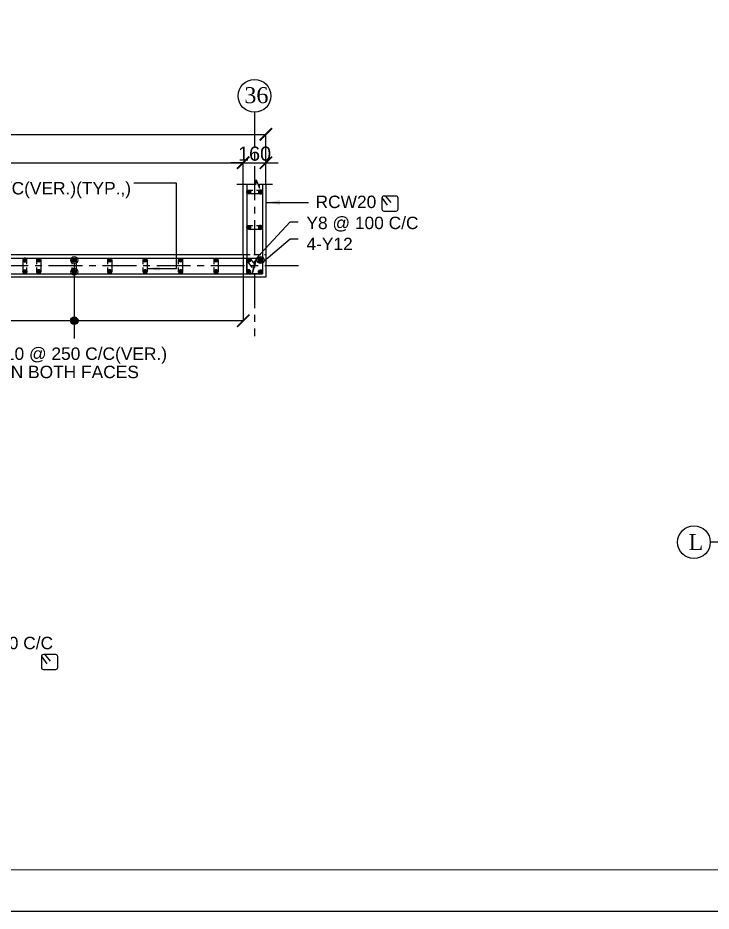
# Model space of a CAD drawing. Header units: inches. Extents: x 200139 to 352388, y -289304 to -188971.
# Drawn here: x 234491 to 254036, y -289304 to -264117 of the extents above; entities that cross this region are included whole.
import ezdxf

# ---------------------------------------------------------------- set-up
doc = ezdxf.new("R2010")
doc.units = ezdxf.units.IN
doc.header["$MEASUREMENT"] = 0
doc.linetypes.add('CENTER', pattern=[50.8, 31.75, -6.35, 6.35, -6.35])
doc.linetypes.add('Hidden', pattern=[3, 2, -1])
for name, color, linetype in [('1', 8, 'Continuous'), ('5', 2, 'Continuous'), ('ARROW', 5, 'Continuous'), ('DIM', 251, 'Continuous'), ('GIRD CIR', 1, 'Continuous'), ('GIRD TEXT', 4, 'Continuous'), ('GRID', 8, 'CENTER'), ('LINKS', 3, 'Continuous'), ('SHEAR WALL', 6, 'Continuous'), ('STRRIUPS', 6, 'Continuous'), ('Ttxt', 3, 'Continuous')]:
    doc.layers.add(name, color=color, linetype=linetype)
doc.layers.add('JKEC COLHAT', color=2, linetype='Continuous', lineweight=20)
doc.layers.add('Tex', color=3, linetype='Continuous', lineweight=13)
doc.styles.add('Arial', font='arial.ttf', dxfattribs={"height": 400})
doc.styles.add('T200', font='sanss___.ttf', dxfattribs={"height": 250})
doc.styles.add('T400', font='romantic.ttf')
doc.dimstyles.new('SCALE-25', dxfattribs={"dimtxt": 400, "dimasz": 350, "dimexe": 0, "dimexo": 0, "dimgap": 50, "dimtad": 1, "dimdec": 0, "dimlfac": 0.25, "dimzin": 0, "dimdsep": 46, "dimtxsty": 'Arial', "dimblk": 'ARCHTICK', "dimcen": 0, "dimclrd": 5, "dimclre": 8, "dimclrt": 1, "dimadec": 0, "dimazin": 0, "dimtfac": 1, "dimtdec": 0, "dimtix": 1, "dimtmove": 2, "dimatfit": 3, "dimfxl": 0, "dimtolj": 1, "dimtzin": 0, "dimlwd": -1, "dimarcsym": 0})
doc.dimstyles.new('T200', dxfattribs={"dimtxt": 300, "dimasz": 150, "dimexe": 0, "dimexo": 0, "dimgap": 5, "dimtad": 1, "dimdec": 0, "dimrnd": 5, "dimzin": 0, "dimdsep": 46, "dimtxsty": 'T200', "dimblk": 'ARCHTICK', "dimcen": 300, "dimclrd": 5, "dimclre": 252, "dimclrt": 1, "dimadec": 0, "dimazin": 0, "dimtfac": 50, "dimtdec": 0, "dimtofl": 0, "dimtmove": 2, "dimatfit": 3, "dimfxl": 1, "dimtolj": 1, "dimtzin": 0, "dimarcsym": 2})

# ---------------------------------------------------------------- blocks, each defined once
blk = doc.blocks.new('R1')
at = {"layer": '5'}
h = blk.add_hatch(color=256, dxfattribs=at)
edge = h.paths.add_edge_path()
edge.add_arc((0, 0), 69.6, 0, 360)
at = {"layer": '5', "color": 6}
blk.add_circle((0, 0), 69.6, dxfattribs=at)
blk = doc.blocks.new('_ARCHTICK')
at = {"color": 0, "linetype": 'ByBlock', "const_width": 0.15}
blk.add_lwpolyline([(-0.5, -0.5), (0.5, 0.5)], dxfattribs=at)
blk = doc.blocks.new('A$C5C0C2414')
at = {"layer": 'STRRIUPS', "ltscale": 0.2}
for p, q in [((0, 0), (158, -194)), ((-81, -72), (61, -268))]:
    blk.add_line(p, q, dxfattribs=at)
blk.add_lwpolyline([(304, -440), (-26, -440, -0.414214), (-81, -385), (-81, -55, -0.414214), (-26, 0), (304, 0, -0.414214), (359, -55), (359, -385, -0.414214)], format="xyb", close=True, dxfattribs=at)
blk = doc.blocks.new('*D128')
at = {"layer": 'Defpoints', "color": 0}
for p in [(240844, -268202), (205172, -268506), (240844, -268810)]:
    blk.add_point(p, dxfattribs=at)
at = {"layer": 'DIM', "color": 8, "lineweight": -2}
for p, q in [((205172, -268506), (205172, -268202)), ((240844, -268810), (240844, -268202))]:
    blk.add_line(p, q, dxfattribs=at)
at = {"layer": 'DIM', "color": 5}
blk.add_line((205172, -268202), (240844, -268202), dxfattribs=at)
at = {"layer": 'DIM', "color": 5, "xscale": 350, "yscale": 350, "zscale": 350, "rotation": 180}
blk.add_blockref('_ARCHTICK', (205172, -268202), dxfattribs=at)
at = {"layer": 'DIM', "color": 5, "xscale": 350, "yscale": 350, "zscale": 350}
blk.add_blockref('_ARCHTICK', (240844, -268202), dxfattribs=at)
at = {"layer": 'DIM', "color": 1, "insert": (223008, -267948), "char_height": 400, "attachment_point": 5, "style": 'Arial'}
blk.add_mtext('\\A1;8918', dxfattribs=at)
blk = doc.blocks.new('ARCHTICK')
at = {"color": 0, "const_width": 0.15}
blk.add_lwpolyline([(-0.5, -0.5), (0.5, 0.5)], dxfattribs=at)
blk = doc.blocks.new('*D129')
at = {"layer": 'Defpoints', "color": 0}
for p in [(241484, -268202), (240844, -268810, 0), (241484, -268810, 0)]:
    blk.add_point(p, dxfattribs=at)
at = {"layer": 'DIM', "color": 5}
for p, q in [((240844, -268202), (240494, -268202)), ((240844, -268202), (241484, -268202)), ((241484, -268202), (241834, -268202))]:
    blk.add_line(p, q, dxfattribs=at)
at = {"layer": 'DIM', "color": 8, "lineweight": -2}
for p, q in [((240844, -268810), (240844, -268202)), ((241484, -268810), (241484, -268202))]:
    blk.add_line(p, q, dxfattribs=at)
at = {"layer": 'DIM', "color": 5, "xscale": 350, "yscale": 350, "zscale": 350}
blk.add_blockref('_ARCHTICK', (240844, -268202), dxfattribs=at)
at = {"layer": 'DIM', "color": 5, "xscale": 350, "yscale": 350, "zscale": 350, "rotation": 180}
blk.add_blockref('_ARCHTICK', (241484, -268202), dxfattribs=at)
at = {"layer": 'DIM', "color": 1, "insert": (241164, -267948), "char_height": 400, "attachment_point": 5, "style": 'Arial'}
blk.add_mtext('\\A1;160', dxfattribs=at)
blk = doc.blocks.new('*D130')
at = {"layer": 'Defpoints', "color": 0}
for p in [(241484, -267402), (204532, -268607), (241484, -268810)]:
    blk.add_point(p, dxfattribs=at)
at = {"layer": 'DIM', "color": 8, "lineweight": -2}
for p, q in [((204532, -268607), (204532, -267402)), ((241484, -268810), (241484, -267402))]:
    blk.add_line(p, q, dxfattribs=at)
at = {"layer": 'DIM', "color": 5}
blk.add_line((204532, -267402), (241484, -267402), dxfattribs=at)
at = {"layer": 'DIM', "color": 5, "xscale": 350, "yscale": 350, "zscale": 350, "rotation": 180}
blk.add_blockref('_ARCHTICK', (204532, -267402), dxfattribs=at)
at = {"layer": 'DIM', "color": 5, "xscale": 350, "yscale": 350, "zscale": 350}
blk.add_blockref('_ARCHTICK', (241484, -267402), dxfattribs=at)
at = {"layer": 'DIM', "color": 1, "insert": (223008, -267148), "char_height": 400, "attachment_point": 5, "style": 'Arial'}
blk.add_mtext('\\A1;9238', dxfattribs=at)
blk = doc.blocks.new('*D132')
at = {"layer": 'Defpoints', "color": 0}
for p in [(240844, -270791, -117), (224811, -271431, -117), (224811, -272658)]:
    blk.add_point(p, dxfattribs=at)
at = {"layer": 'DIM', "color": 8, "lineweight": -2}
for p, q in [((240844, -270791), (240844, -272658)), ((224811, -271431), (224811, -272658))]:
    blk.add_line(p, q, dxfattribs=at)
at = {"layer": 'DIM', "color": 5}
blk.add_line((240844, -272658), (224811, -272658), dxfattribs=at)
at = {"layer": 'DIM', "color": 5, "xscale": 350, "yscale": 350, "zscale": 350, "rotation": 180}
blk.add_blockref('_ARCHTICK', (224811, -272658), dxfattribs=at)
at = {"layer": 'DIM', "color": 5, "xscale": 350, "yscale": 350, "zscale": 350}
blk.add_blockref('_ARCHTICK', (240844, -272658), dxfattribs=at)

msp = doc.modelspace()

# ---------------------------------------------------------------- hatches: boundary and pattern name
at = {"layer": 'ARROW'}
h = msp.add_hatch(color=256, dxfattribs=at)
edge = h.paths.add_edge_path()
edge.add_arc((236079.8, -272658.3), 106, 0, 360)

# ---------------------------------------------------------------- linework, layer by layer
at = {"layer": '1', "linetype": 'Hidden', "ltscale": 100}
msp.add_line((240844.2, -270791.2, 0), (241484.2, -270791.2, 0), dxfattribs=at)
at = {"layer": '1', "elevation": 14.7}
msp.add_lwpolyline([(240667, -268810.4), (241209.5, -268810.4), (241209.5, -268686), (241303.1, -268916), (241303.1, -268810.4), (241668.8, -268810.4)], dxfattribs=at)
at = {"layer": '5'}
for p, q in [((240944.2, -268810.4, 0), (240944.2, -271331.2, 0)), ((241384.2, -268810.4, 0), (241384.2, -271331.2, 0)), ((224911.1, -270891.2, 59), (241384.2, -270891.2, 59)), ((224911.1, -271331.2, 59), (241384.2, -271331.2, 59))]:
    msp.add_line(p, q, dxfattribs=at)
at = {"layer": 'ARROW', "linetype": 'Continuous'}
msp.add_line((238965.4, -268779.8, 103.2), (237763.6, -268779.8, 103.2), dxfattribs=at)
at = {"layer": 'ARROW'}
for p, q in [((236079.8, -271046.1, 0), (236079.8, -271177, 0)), ((236079.8, -271374.1, 0), (236079.8, -273154.1, 0))]:
    msp.add_line(p, q, dxfattribs=at)
at = {"layer": 'ARROW', "elevation": 0}
for points in [[(241216.4, -270891.2), (242169.8, -269867.1), (242395.5, -269867.1)], [(241426.5, -270981.1), (242169.8, -270343.5), (242395.5, -270343.5)]]:
    msp.add_lwpolyline(points, dxfattribs=at)
at = {"layer": 'ARROW'}
for centre, radius in [((236079.8, -270947.5, 0), 98.5), ((241334.2, -270946.9, 0), 98.5), ((236079.8, -271275.5, 0), 98.5), ((236079.8, -272658.3, 13.6), 106)]:
    msp.add_circle(centre, radius, dxfattribs=at)
at = {"layer": 'Defpoints', "ltscale": 0.2}
msp.add_lwpolyline([(200138.9, -289303.9), (342472.3, -289303.9), (342472.3, -188970.6), (200138.9, -188970.6)], close=True, dxfattribs=at)
at = {"layer": 'GIRD CIR'}
for centre in [(241164.2, -266316.1, 0), (253550.8, -278901, 14.7)]:
    msp.add_circle(centre, 461.7, dxfattribs=at)
at = {"layer": 'GRID', "ltscale": 30}
for p, q in [((241164.2, -266777.9, 0), (241164.2, -273088.4, 0)), ((242405.9, -271111.2, 0), (202813.4, -271111.2, 0)), ((272942.6, -278901, 14.7), (254012.6, -278901, 14.7))]:
    msp.add_line(p, q, dxfattribs=at)
at = {"layer": 'JKEC COLHAT', "ltscale": 0.2}
msp.add_lwpolyline([(201305.6, -288137.2), (341305.6, -288137.2), (341305.6, -190137.2), (201305.6, -190137.2)], close=True, dxfattribs=at)
at = {"layer": 'LINKS', "elevation": 0}
for points in [[(241215.8, -268971.2), (241328.5, -268971.2, -1), (241328.5, -269082.6), (240999.9, -269082.6, -1), (240999.9, -268971.2), (241119.4, -268971.2)], [(241215.8, -269971.2), (241328.5, -269971.2, -1), (241328.5, -270082.6), (240999.9, -270082.6, -1), (240999.9, -269971.2), (241119.4, -269971.2)], [(234744.2, -271059.6), (234744.2, -270946.9, 1), (234632.8, -270946.9), (234632.8, -271275.5, 1), (234744.2, -271275.5), (234744.2, -271156)], [(235024.2, -271059.6), (235024.2, -270946.9, -1), (235135.5, -270946.9), (235135.5, -271275.5, -1), (235024.2, -271275.5), (235024.2, -271156)], [(236024.2, -271059.6), (236024.2, -270946.9, -1), (236135.5, -270946.9), (236135.5, -271275.5, -1), (236024.2, -271275.5), (236024.2, -271156)], [(237024.2, -271059.6), (237024.2, -270946.9, -1), (237135.5, -270946.9), (237135.5, -271275.5, -1), (237024.2, -271275.5), (237024.2, -271156)], [(238024.2, -271059.6), (238024.2, -270946.9, -1), (238135.5, -270946.9), (238135.5, -271275.5, -1), (238024.2, -271275.5), (238024.2, -271156)], [(239024.2, -271059.6), (239024.2, -270946.9, -1), (239135.5, -270946.9), (239135.5, -271275.5, -1), (239024.2, -271275.5), (239024.2, -271156)], [(240024.2, -271059.6), (240024.2, -270946.9, -1), (240135.5, -270946.9), (240135.5, -271275.5, -1), (240024.2, -271275.5), (240024.2, -271156)]]:
    msp.add_lwpolyline(points, format="xyb", dxfattribs=at)
at = {"layer": 'SHEAR WALL', "color": 4, "elevation": 0}
for points in [[(240844.2, -270791.2), (240844.2, -268810.4)], [(241484.2, -268810.4), (241484.2, -270791.2)], [(224811.1, -270791.2), (240844.2, -270791.2)], [(241484.2, -270791.2), (241484.2, -271431.2), (224811.1, -271431.2)]]:
    msp.add_lwpolyline(points, dxfattribs=at)
at = {"layer": 'STRRIUPS', "ltscale": 0.2}
for p, q in [((240961.2, -270986.7, 0), (241085.9, -271159.6, 0)), ((241050, -270922.2, 0), (241183.1, -271084.9, 0))]:
    msp.add_line(p, q, dxfattribs=at)
at = {"layer": 'STRRIUPS', "ltscale": 0.2, "elevation": 0}
msp.add_lwpolyline([(241329.2, -271331.2), (240999.2, -271331.2, -0.4142136), (240944.2, -271276.2), (240944.2, -270946.2, -0.4142136), (240999.2, -270891.2), (241329.2, -270891.2, -0.4142136), (241384.2, -270946.2), (241384.2, -271276.2, -0.4142136)], format="xyb", close=True, dxfattribs=at)

# ---------------------------------------------------------------- block references
at = {"layer": '5', "yscale": 0.8000000000465661, "zscale": 0.8000000000465661}
for p, xscale, rotation in [((240999.8, -269026.9, 0), 0.8000000000465661, 90.00000000000001), ((241328.5, -269026.9, 0), -0.8000000000465661, 270), ((240999.8, -270026.9, 0), 0.8000000000465661, 90.00000000000001), ((241328.5, -270026.9, 0), -0.8000000000465661, 270), ((234688.5, -270946.9, 0), -0.8000000000465661, 270), ((235079.8, -270946.9, 0), 0.8000000000465661, 90.00000000000001), ((236079.8, -270946.9, 0), 0.8000000000465661, 90.00000000000001), ((237079.8, -270946.9, 0), 0.8000000000465661, 90.00000000000001), ((238079.8, -270946.9, 0), 0.8000000000465661, 90.00000000000001), ((239079.8, -270946.9, 0), 0.8000000000465661, 90.00000000000001), ((240079.8, -270946.9, 0), 0.8000000000465661, 90.00000000000001), ((240999.8, -270946.9, 0), 0.8000000000465661, 90.00000000000001), ((241328.5, -270946.9, 0), -0.8000000000465661, 270), ((234688.5, -271275.5, 0), 0.8000000000465661, 270), ((235079.8, -271275.5, 0), -0.8000000000465661, 90), ((236079.8, -271275.5, 0), -0.8000000000465661, 90), ((237079.8, -271275.5, 0), -0.8000000000465661, 90), ((238079.8, -271275.5, 0), -0.8000000000465661, 90), ((239079.8, -271275.5, 0), -0.8000000000465661, 90), ((240079.8, -271275.5, 0), -0.8000000000465661, 90), ((240999.8, -271275.5, 0), -0.8000000000465661, 90), ((241328.5, -271275.5, 0), 0.8000000000465661, 270)]:
    msp.add_blockref('R1', p, dxfattribs=dict(at, xscale=xscale, rotation=rotation))
at = {"layer": 'STRRIUPS'}
for p in [(244843.3, -269132.3), (235245.3, -282059.6)]:
    msp.add_blockref('A$C5C0C2414', p, dxfattribs=at)

# ---------------------------------------------------------------- texts
at = {"layer": 'GIRD TEXT', "ltscale": 7, "style": 'T400'}
for s, p in [('36', (240875.4, -266521.4)), ('L', (253397.1, -279121.8))]:
    msp.add_text(s, height=450, dxfattribs=at).set_placement(p)
at = {"layer": 'Tex', "style": 'Arial'}
msp.add_text('RCW20', height=350, dxfattribs=at).set_placement((242883.9, -269479.9))
at = {"layer": 'Ttxt', "color": 4, "style": 'Arial'}
for s, p in [('Y8 @ 300 C/C(VER.)(TYP.,)', (231508, -269096)), ('Y8 @ 100 C/C', (242626.4, -270073.4)), ('4-Y12', (242626.4, -270666.3)), ('Y10 @ 250 C/C(VER.)', (233799.5, -273761.1)), ('Y8 @ 100 C/C', (232325, -281918.4))]:
    msp.add_text(s, height=350, dxfattribs=at).set_placement(p)
at = {"layer": 'Ttxt', "color": 6, "style": 'Arial'}
msp.add_text('ON BOTH FACES', height=350, dxfattribs=at).set_placement((233909.4, -274275.8))

# ---------------------------------------------------------------- dimensions: what is measured, and where the dimension line sits
at = {"layer": 'DIM', "color": 1}
for base, p1, p2, picture, middle in [((241484.2, -267402.4), (204532.2, -268607.4), (241484.2, -268810.4), '*D130', (223008.2, -267148)), ((240844.2, -268201.9), (205172.2, -268506.1), (240844.2, -268810.4), '*D128', (223008.2, -267947.7)), ((241484.2, -268201.9), (240844.2, -268810.4, 0), (241484.2, -268810.4, 0), '*D129', (241164.2, -267947.7))]:
    dim = msp.add_linear_dim(base=base, p1=p1, p2=p2, dimstyle='SCALE-25', override={"dimldrblk": 'ARCHTICK'}, dxfattribs=at)
    dim.commit()
    dim.dimension.update_dxf_attribs({"geometry": picture, "text_midpoint": middle})
at = {"layer": 'DIM'}
dim = msp.add_linear_dim(base=(224811.1, -272658.3, 117), p1=(240844.2, -270791.2, 0), p2=(224811.1, -271431.2, 0), angle=180, text=' ', dimstyle='SCALE-25', override={"dimldrblk": 'ARCHTICK'}, dxfattribs=at)
dim.commit()
dim.dimension.update_dxf_attribs({"geometry": '*D132', "text_midpoint": (232827.7, -272658.3, 117)})

# ---------------------------------------------------------------- leaders
at = {"layer": 'ARROW'}
for points, override in [([(238135.5, -271183.6, 103.2), (238965.4, -271183.6, 103.2), (238965.4, -268779.8, 103.2)], {"dimasz": 350, "dimtad": 0}), ([(241092.7, -271331.2, 0), (241216.4, -270891.2, 0)], {"dimasz": 200, "dimtad": 0}), ([(241216.4, -270891.2, 0), (241092.7, -271331.2, 0)], {"dimasz": 200, "dimtad": 0})]:
    msp.add_leader(points, dimstyle='T200', override=override, dxfattribs=at)
at = {"layer": 'ARROW', "linetype": 'Continuous'}
msp.add_leader([(241484.2, -269321, 0), (242684, -269321, 0)], dimstyle='SCALE-25', override={"dimasz": 400}, dxfattribs=at)

doc.saveas('drawing.dxf')
